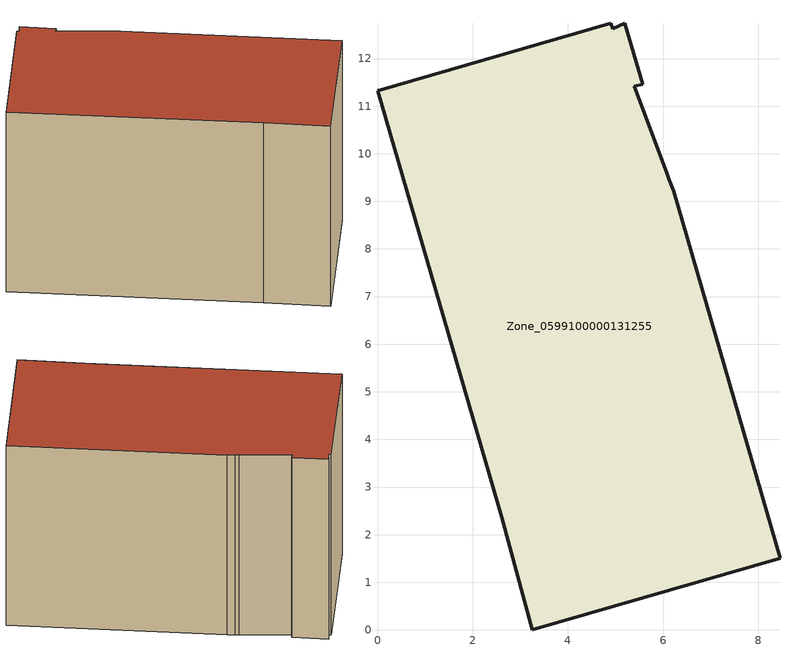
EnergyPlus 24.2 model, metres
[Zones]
Zone_0599100000131255
 floor ground (C_G): 5.39,11.42 6.07,9.6 6.12,9.48 6.22,9.21 8.45,1.51 3.25,0 2.61,2.37 0,11.32 4.9,12.74 4.94,12.63 5.2,12.74 5.57,11.46 z0
 wall outside (C_F): 3.25,0 8.45,1.51 6.22,9.21 6.12,9.48 6.07,9.6 5.39,11.42 5.57,11.46 5.2,12.74 4.94,12.63 4.9,12.74 0,11.32 2.61,2.37 3.25,0 z0:7.93
 roof outside (C_R): 6.07,9.6 5.39,11.42 5.57,11.46 5.2,12.74 4.94,12.63 4.9,12.74 0,11.32 2.61,2.37 3.25,0 8.45,1.51 6.22,9.21 6.12,9.48 z7.93
[BUILDING]
Pand.0599100000131255: North Axis=0; Terrain=City; Loads Convergence Tolerance Value=0.04; Temperature Convergence Tolerance Value=0.4; Solar Distribution=FullExterior; Maximum Number of Warmup Days=25; Minimum Number of Warmup Days=1
[Site:Location]
Rotterdam.The.Hague.AP_ZH_NLD Design_Conditions: Latitude=51.96; Longitude=4.45; Time Zone=1; Elevation=-4.5
[SITE:GROUNDTEMPERATURE:BUILDINGSURFACE]
18, 18, 18, 18, 18, 18, 18, 18, 18, 18, 18, 18
[MATERIAL] Thermal Absorptance=0.9; Solar Absorptance=0.7; Visible Absorptance=0.7
Name | Roughness | Thickness | Conductivity | Density | Specific Heat
G.TC.1975-1991 | MediumSmooth | 0.15 | 0.288461 | 540 | 1210
F.TC.1975-1991 | Rough | 0.3 | 0.230769 | 1920 | 840
R.TC.1975-1991 | MediumRough | 0.2 | 0.153846 | 1500 | 1000
[CONSTRUCTION]
C_G: G.TC.1975-1991
C_F: F.TC.1975-1991
C_R: R.TC.1975-1991
[ZONE]
Zone_0599100000131255: Type=1; Multiplier=1; Ceiling Height=Autocalculate; Volume=Autocalculate; Floor Area=autocalculate; Part of Total Floor Area=Yes
[ZONEINFILTRATION:DESIGNFLOWRATE]
Infil_Zone_0599100000131255: Zone or ZoneList or Space or SpaceList=Zone_0599100000131255; Schedule=AlwaysOn; Design Flow Rate Calculation Method=Flow/Area; Flow Rate per Floor Area=0.003; Constant Term Coefficient=1; Temperature Term Coefficient=0; Velocity Term Coefficient=0; Velocity Squared Term Coefficient=0
[HVACTEMPLATE:ZONE:IDEALLOADSAIRSYSTEM]
Zone_0599100000131255: Maximum Heating Supply Air Temperature=50; Minimum Cooling Supply Air Temperature=13; Maximum Heating Supply Air Humidity Ratio=0.0156; Minimum Cooling Supply Air Humidity Ratio=0.0077; Heating Limit=NoLimit; Cooling Limit=NoLimit; Dehumidification Control Type=ConstantSensibleHeatRatio; Cooling Sensible Heat Ratio=0.7; Dehumidification Setpoint=60; Humidification Control Type=None; Humidification Setpoint=30; Outdoor Air Method=None; Outdoor Air Flow Rate per Person=0.00944; Outdoor Air Flow Rate per Zone Floor Area=0; Outdoor Air Flow Rate per Zone=0; Demand Controlled Ventilation Type=None; Outdoor Air Economizer Type=NoEconomizer; Heat Recovery Type=None; Sensible Heat Recovery Effectiveness=0.7; Latent Heat Recovery Effectiveness=0.65
[ZONECONTROL:THERMOSTAT]
ThermostatControl_Zone_0599100000131255: Zone or ZoneList=Zone_0599100000131255; Control Type Schedule=DualSetpointControlType; Control 1=Thermostat_Zone_0599100000131255; Temperature Difference Between Cutout And Setpoint=0
[THERMOSTATSETPOINT:DUALSETPOINT]
Thermostat_Zone_0599100000131255: Heating Setpoint Temperature Schedule=HeatingSetpoint_Zone_0599100000131255; Cooling Setpoint Temperature Schedule=CoolingSetpoint_Zone_0599100000131255
[SCHEDULE:COMPACT]
HeatingSetpoint_Zone_0599100000131255: Through: 12/31, For: AllDays, Until: 24:00, 21
CoolingSetpoint_Zone_0599100000131255: Through: 12/31, For: AllDays, Until: 24:00, 24
DualSetpointControlType: Through: 12/31, For: AllDays, Until: 24:00, 4
AlwaysOn: Through: 12/31, For: AllDays, Until: 24:00, 1
